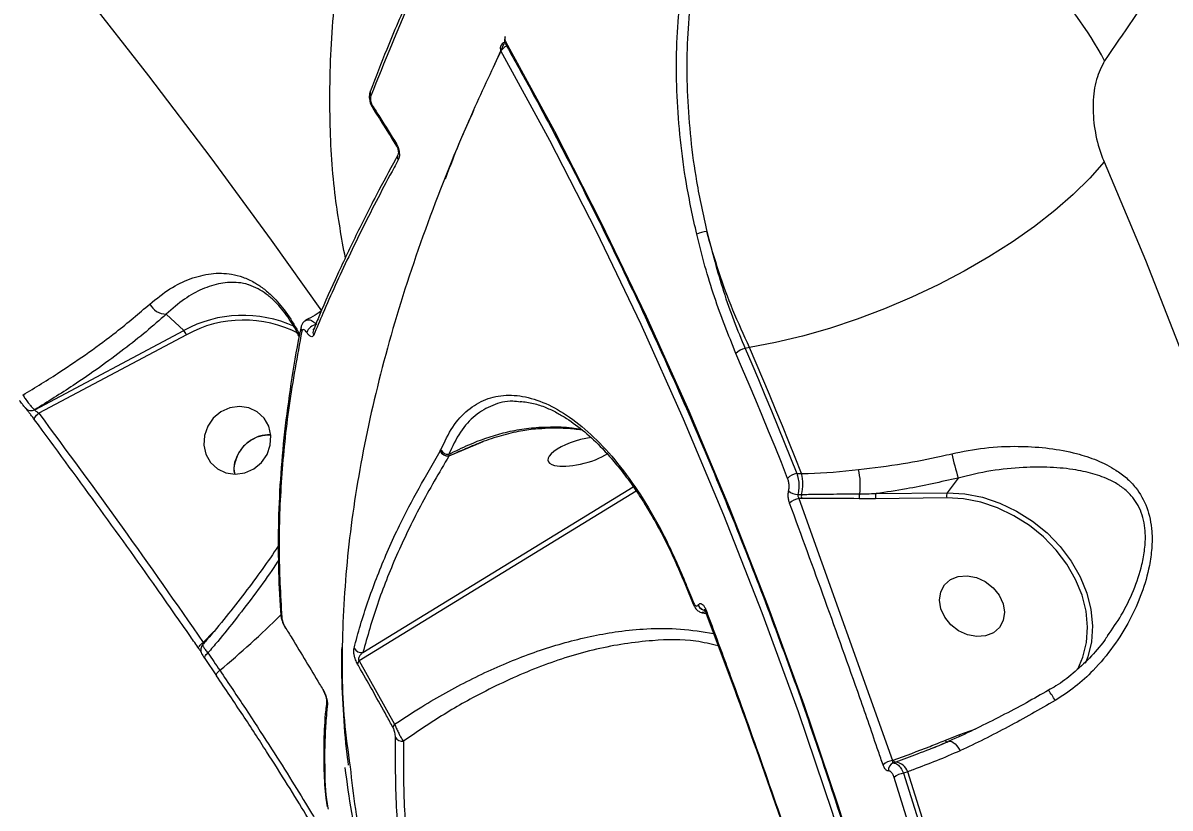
# Model space of a CAD drawing. Header units: millimetres. Extents: x -6901 to 7060, y -7557 to 6158.
# Drawn here: x -1108 to -959.3, y 2475.8 to 2577.5 of the extents above; entities that cross this region are included whole.
import ezdxf

# ---------------------------------------------------------------- set-up
doc = ezdxf.new("R2010")
doc.units = ezdxf.units.MM
for name, color, linetype in [('DIKOM_ОБЪЕКТ', 7, 'Continuous'), ('DIKOM_РАЗМЕР_ЗОНА', 7, 'Continuous'), ('DIKOM_РАЗМЕР_ОБЪЕКТА', 7, 'Continuous')]:
    doc.layers.add(name, color=color, linetype=linetype)
doc.styles.add('style1', font='arial.ttf', dxfattribs={"width": 0.8})
doc.dimstyles.new('1-50', dxfattribs={"dimtxt": 300, "dimasz": 200, "dimexe": 100, "dimexo": 0, "dimgap": 100, "dimtad": 1, "dimtxsty": 'style1', "dimcen": 200, "dimclrd": 7, "dimclre": 7, "dimclrt": 7, "dimadec": 1, "dimazin": 2, "dimtfac": 1, "dimtmove": 0, "dimatfit": 2, "dimfxl": 0, "dimlwd": 25, "dimlwe": 18, "dimarcsym": 0})

# ---------------------------------------------------------------- blocks, each defined once
blk = doc.blocks.new('*D2')
at = {"layer": 'Defpoints', "color": 0, "transparency": 16777216}
for p in [(-1102.73, 4151.17), (-5819.23, -4492.42), (4721.24, -4492.42)]:
    blk.add_point(p, dxfattribs=at)
at = {"layer": 'DIKOM_РАЗМЕР_ОБЪЕКТА', "color": 7, "lineweight": 18, "transparency": 16777216}
for p, q in [((-1102.73, 4151.17), (-5919.23, 4151.17)), ((4721.24, -4492.42), (-5919.23, -4492.42))]:
    blk.add_line(p, q, dxfattribs=at)
at = {"layer": 'DIKOM_РАЗМЕР_ОБЪЕКТА', "color": 7, "lineweight": 25, "transparency": 16777216}
blk.add_line((-5819.23, 3951.17), (-5819.23, -4292.42), dxfattribs=at)
at = {"layer": 'DIKOM_РАЗМЕР_ОБЪЕКТА', "color": 7, "transparency": 16777216}
for points in [[(-5852.56, 3951.17), (-5785.89, 3951.17), (-5819.23, 4151.17)], [(-5852.56, -4292.42), (-5785.89, -4292.42), (-5819.23, -4492.42)]]:
    blk.add_solid(points, dxfattribs=at)
at = {"layer": 'DIKOM_РАЗМЕР_ОБЪЕКТА', "color": 7, "transparency": 16777216, "insert": (-6072.4, -170.63), "char_height": 300, "attachment_point": 5, "rotation": 90, "style": 'style1'}
blk.add_mtext('8650', dxfattribs=at)
blk = doc.blocks.new('*D3')
at = {"layer": 'Defpoints', "color": 0, "transparency": 16777216}
for p in [(-1553.27, 6158.28), (-6450.85, -6312.94), (5659.92, -6312.94)]:
    blk.add_point(p, dxfattribs=at)
at = {"layer": 'DIKOM_РАЗМЕР_ЗОНА', "color": 7, "lineweight": 18, "transparency": 16777216}
for p, q in [((-1553.27, 6158.28), (-6550.85, 6158.28)), ((5659.92, -6312.94), (-6550.85, -6312.94))]:
    blk.add_line(p, q, dxfattribs=at)
at = {"layer": 'DIKOM_РАЗМЕР_ЗОНА', "color": 7, "lineweight": 25, "transparency": 16777216}
blk.add_line((-6450.85, 5958.28), (-6450.85, -6112.94), dxfattribs=at)
at = {"layer": 'DIKOM_РАЗМЕР_ЗОНА', "color": 7, "transparency": 16777216}
for points in [[(-6484.18, 5958.28), (-6417.52, 5958.28), (-6450.85, 6158.28)], [(-6484.18, -6112.94), (-6417.52, -6112.94), (-6450.85, -6312.94)]]:
    blk.add_solid(points, dxfattribs=at)
at = {"layer": 'DIKOM_РАЗМЕР_ЗОНА', "color": 7, "transparency": 16777216, "insert": (-6704.02, -77.33), "char_height": 300, "attachment_point": 5, "rotation": 90, "style": 'style1'}
blk.add_mtext('12500', dxfattribs=at)

msp = doc.modelspace()

# ---------------------------------------------------------------- linework, layer by layer
at = {"layer": 'DIKOM_ОБЪЕКТ', "color": 7, "linetype": 'Continuous', "lineweight": 15}
for p, q in [((-1045.465, 2575.69), (-1045.457, 2575.705)), ((-1046.977, 2571.755), (-1045.592, 2574.81)), ((-1062.95, 2568.648), (-1062.941, 2568.672)), ((-1059.544, 2561.537), (-1059.536, 2561.522)), ((-1089.393, 2539.752), (-1087.108, 2537.635)), ((-1069.278, 2540.202), (-1069.591, 2539.99)), ((-1106.439, 2527.359), (-1087.108, 2537.635)), ((-1086.779, 2537.094), (-1105.915, 2526.921)), ((-1070.321, 2537.744), (-1070.31, 2537.768)), ((-1013.802, 2535.43), (-1014.365, 2535.308)), ((-1107.653, 2527.615), (-1107.616, 2527.569)), ((-1107.615, 2527.568), (-1107.607, 2527.559)), ((-1106.445, 2527.366), (-1106.439, 2527.359)), ((-1040.8, 2525.123), (-1039.61, 2525.164)), ((-1048.341, 2523.236), (-1052.76, 2521.379)), ((-1053.893, 2522.026), (-1053.881, 2522.044)), ((-1053.881, 2522.044), (-1053.801, 2522.2)), ((-1051.87, 2521.769), (-1052.737, 2521.393)), ((-1052.796, 2521.59), (-1052.737, 2521.393)), ((-1052.737, 2521.393), (-1052.76, 2521.379)), ((-1007.648, 2519.102), (-1007.039, 2519.11)), ((-1063.905, 2495.949), (-1028.864, 2517.394)), ((-986.768, 2518.532), (-988.16, 2516.624)), ((-1028.478, 2516.847), (-1064.398, 2494.865)), ((-1007.054, 2515.88), (-1007.388, 2515.876)), ((-1007.388, 2515.876), (-995.262, 2481.934)), ((-997.452, 2515.84), (-999.574, 2515.855)), ((-988.233, 2515.945), (-997.452, 2515.84)), ((-997.379, 2516.519), (-988.16, 2516.624)), ((-1022.106, 2504.662), (-1021.113, 2502.195)), ((-1020.45, 2502.071), (-1020.441, 2502.084)), ((-1019.949, 2501.07), (-1019.441, 2500.999)), ((-1084.603, 2497.234), (-1083.221, 2498.657)), ((-1084.41, 2495.157), (-1082.882, 2492.915)), ((-1064.398, 2494.865), (-1059.801, 2486.625)), ((-986.654, 2485.252), (-984.472, 2486.048)), ((-988.46, 2484.549), (-986.654, 2485.252)), ((-995.262, 2481.934), (-995.161, 2481.971)), ((-994.85, 2481.735), (-995.171, 2481.617)), ((-993.272, 2480.478), (-993.815, 2480.28))]:
    msp.add_line(p, q, dxfattribs=at)
at = {"layer": 'DIKOM_ОБЪЕКТ', "color": 7, "linetype": 'Continuous', "lineweight": 15, "flags": 128}
for points in [[(-1153.545, 2643.166), (-1144.166, 2633.047), (-1134.958, 2622.836), (-1125.927, 2612.539), (-1117.08, 2602.164), (-1108.421, 2591.716), (-1099.958, 2581.203), (-1091.694, 2570.631), (-1083.635, 2560.007), (-1075.787, 2549.338), (-1069.261, 2540.205)], [(-972.762, 2293.905), (-973.278, 2308.418), (-974.1, 2322.872), (-975.228, 2337.255), (-976.66, 2351.56), (-978.397, 2365.777), (-980.437, 2379.895), (-982.778, 2393.906), (-985.42, 2407.802), (-988.359, 2421.572), (-991.595, 2435.207), (-995.125, 2448.699), (-998.947, 2462.04), (-1003.059, 2475.219), (-1007.457, 2488.229), (-1012.139, 2501.061), (-1017.102, 2513.706), (-1022.342, 2526.157), (-1027.857, 2538.404), (-1033.642, 2550.441), (-1039.693, 2562.259), (-1046.008, 2573.851)], [(-1045.438, 2574.761), (-1045.438, 2574.761), (-1045.466, 2574.849), (-1045.458, 2574.952), (-1045.416, 2575.067)], [(-1045.416, 2575.067), (-1039.083, 2563.441), (-1033.013, 2551.587), (-1027.211, 2539.514), (-1021.679, 2527.229), (-1016.423, 2514.741), (-1011.445, 2502.057), (-1006.749, 2489.187), (-1002.338, 2476.138), (-998.214, 2462.919), (-994.38, 2449.538), (-990.839, 2436.005), (-987.594, 2422.328), (-984.645, 2408.517), (-981.996, 2394.58), (-979.648, 2380.526), (-977.602, 2366.365), (-975.86, 2352.106), (-974.423, 2337.758), (-973.291, 2323.331), (-972.467, 2308.834), (-971.949, 2294.276)], [(-967.826, 2559.465), (-969.686, 2557.366), (-971.826, 2555.26), (-974.229, 2553.168), (-976.872, 2551.109), (-979.73, 2549.1), (-982.778, 2547.161), (-985.988, 2545.31), (-989.331, 2543.562), (-992.776, 2541.935), (-996.291, 2540.442), (-999.845, 2539.098), (-1003.406, 2537.915), (-1006.94, 2536.903), (-1010.416, 2536.072), (-1013.802, 2535.43)], [(-967.826, 2559.465), (-962.486, 2546.735), (-957.406, 2533.823), (-952.588, 2520.736), (-948.035, 2507.481), (-943.749, 2494.065), (-939.734, 2480.496), (-935.99, 2466.782), (-932.521, 2452.929), (-929.328, 2438.946), (-926.412, 2424.841), (-923.776, 2410.619), (-921.421, 2396.291), (-919.348, 2381.863), (-917.559, 2367.344)], [(-1069.577, 2539.962), (-1069.576, 2539.963), (-1069.366, 2540.071)], [(-1014.365, 2535.308), (-1013.501, 2533.3), (-1012.643, 2531.287), (-1011.793, 2529.268), (-1010.95, 2527.245), (-1010.114, 2525.217), (-1009.285, 2523.183), (-1008.463, 2521.145), (-1007.648, 2519.102)], [(-1007.039, 2519.11), (-1007.859, 2521.168), (-1008.687, 2523.221), (-1009.521, 2525.268), (-1010.363, 2527.311), (-1011.212, 2529.348), (-1012.068, 2531.381), (-1012.931, 2533.408), (-1013.802, 2535.43)], [(-1008.852, 2518.484), (-1009.665, 2520.523), (-1010.485, 2522.557), (-1011.313, 2524.585), (-1012.147, 2526.609), (-1012.988, 2528.628), (-1013.836, 2530.642), (-1014.692, 2532.651), (-1015.554, 2534.654)], [(-1083.645, 2520.556), (-1082.758, 2519.738), (-1081.663, 2519.217), (-1080.448, 2519.037), (-1079.211, 2519.212), (-1078.052, 2519.727), (-1077.065, 2520.542), (-1076.331, 2521.59), (-1075.908, 2522.785), (-1075.832, 2524.033), (-1076.107, 2525.23), (-1076.712, 2526.28), (-1077.599, 2527.099), (-1078.694, 2527.619), (-1079.909, 2527.799), (-1081.147, 2527.625), (-1082.305, 2527.109), (-1083.292, 2526.294), (-1084.026, 2525.247), (-1084.449, 2524.051), (-1084.525, 2522.804), (-1084.25, 2521.607), (-1083.645, 2520.556)], [(-1106.464, 2526.088), (-1106.491, 2526.147), (-1106.488, 2526.225), (-1106.455, 2526.321), (-1106.393, 2526.431), (-1106.304, 2526.55), (-1106.192, 2526.675), (-1106.06, 2526.8), (-1105.915, 2526.921)], [(-1040.8, 2525.123), (-1040.606, 2525.015), (-1040.443, 2524.995)], [(-971.256, 2493.751), (-970.58, 2495.321), (-970.121, 2497.217), (-969.987, 2499.217), (-970.18, 2501.276), (-970.698, 2503.349), (-971.528, 2505.391), (-972.652, 2507.358), (-974.045, 2509.205), (-975.678, 2510.894), (-977.514, 2512.386), (-979.514, 2513.648), (-981.632, 2514.655), (-983.824, 2515.382), (-986.04, 2515.816), (-988.233, 2515.945)], [(-988.16, 2516.624), (-985.898, 2516.491), (-983.612, 2516.044), (-981.352, 2515.294), (-979.167, 2514.256), (-977.106, 2512.953), (-975.212, 2511.415), (-973.528, 2509.674), (-972.091, 2507.769), (-970.932, 2505.741), (-970.076, 2503.634), (-969.543, 2501.496), (-969.343, 2499.373), (-969.481, 2497.311), (-969.955, 2495.355), (-970.285, 2494.498)], [(-989, 2501.605), (-989.177, 2502.725), (-989.012, 2503.78), (-988.52, 2504.686), (-987.739, 2505.368), (-986.733, 2505.772), (-985.584, 2505.864), (-984.385, 2505.638), (-983.233, 2505.111), (-982.221, 2504.326), (-981.432, 2503.347), (-980.928, 2502.253), (-980.751, 2501.133), (-980.916, 2500.078), (-981.409, 2499.172), (-982.19, 2498.49), (-983.195, 2498.086), (-984.344, 2497.994), (-985.543, 2498.221), (-986.695, 2498.748), (-987.707, 2499.532), (-988.497, 2500.511), (-989, 2501.605)], [(-1022.068, 2504.884), (-1021.944, 2504.576), (-1021.819, 2504.268), (-1021.694, 2503.959), (-1021.57, 2503.65), (-1021.446, 2503.342), (-1021.322, 2503.033), (-1021.198, 2502.724), (-1021.074, 2502.414)], [(-1085.172, 2496.428), (-1085.199, 2496.486), (-1085.195, 2496.563), (-1085.16, 2496.657), (-1085.095, 2496.763), (-1085.003, 2496.878), (-1084.888, 2496.998), (-1084.753, 2497.118), (-1084.603, 2497.234)], [(-1084.41, 2495.157), (-1084.43, 2495.203), (-1084.433, 2495.272), (-1084.412, 2495.355), (-1084.368, 2495.447), (-1084.301, 2495.548), (-1084.214, 2495.654), (-1084.109, 2495.761), (-1083.989, 2495.867)], [(-1083.989, 2495.867), (-1083.797, 2495.587), (-1083.606, 2495.307), (-1083.415, 2495.027), (-1083.224, 2494.747), (-1083.033, 2494.467), (-1082.842, 2494.186), (-1082.652, 2493.906), (-1082.461, 2493.626)], [(-988.46, 2484.549), (-988.413, 2484.482), (-988.361, 2484.424), (-988.307, 2484.377), (-988.253, 2484.343), (-988.199, 2484.323), (-988.148, 2484.317), (-988.119, 2484.32)], [(-987.951, 2484.422), (-987.929, 2484.431), (-987.768, 2484.444), (-987.582, 2484.389), (-987.377, 2484.266), (-987.159, 2484.08), (-986.935, 2483.836), (-986.71, 2483.541), (-986.492, 2483.203)], [(-993.815, 2480.28), (-991.475, 2472.742), (-989.226, 2465.152), (-987.069, 2457.513), (-985.005, 2449.825), (-983.034, 2442.091), (-981.157, 2434.311), (-979.373, 2426.487), (-977.683, 2418.622)], [(-977.058, 2418.51), (-978.755, 2426.416), (-980.547, 2434.279), (-982.433, 2442.099), (-984.414, 2449.872), (-986.489, 2457.599), (-988.657, 2465.276), (-990.918, 2472.903), (-993.272, 2480.478)], [(-978.954, 2418.228), (-980.64, 2426.077), (-982.42, 2433.883), (-984.293, 2441.645), (-986.26, 2449.363), (-988.319, 2457.033), (-990.471, 2464.655), (-992.715, 2472.228), (-995.05, 2479.749)]]:
    msp.add_lwpolyline(points, dxfattribs=at)
at = {"layer": 'DIKOM_ОБЪЕКТ', "color": 7, "linetype": 'Continuous', "lineweight": 15}
for centre, radius, start, end in [((-1011.444, 2549.014), 49.631, 28.3408, 44.4733), ((-1044.566, 2575.251), 1, 153.93375, 194.66236), ((-1044.869, 2575.423), 0.653, 155.85514, 213.0097), ((-1045.448, 2574.208), 0.663, 156.47793, 212.53625), ((-1045.156, 2574.038), 1, 111.65494, 154.21088), ((-1044.625, 2573.015), 1.616, 114.19117, 148.84285), ((-1044.566, 2575.251), 1, 194.66236, 209.31719), ((-1062.29, 2568.424), 0.698, 161.29492, 214.02556), ((-1062.396, 2566.651), 0.305, 155.86253, 207.77964), ((-1059.258, 2561.673), 0.317, 156.73369, 205.46947), ((-1058.654, 2560.108), 0.774, 152.19045, 209.20549), ((-1018.571, 2545.179), 5.341, 98.29824, 112.77395), ((-1089.355, 2542.202), 2.45, 207.59972, 269.11725), ((-1079.452, 2523.747), 15.859, 65.15623, 118.86603), ((-1079.361, 2523.534), 15.456, 62.68604, 118.68088), ((-1071.211, 2537.935), 0.73, 169.07137, 212.65842), ((-1069.729, 2536.873), 1.534, 96.94103, 160.86428), ((-1089.049, 2536.084), 2.484, 23.97838, 38.64035), ((-1069.553, 2537.432), 0.829, 157.94081, 208.96002), ((-1014.078, 2533.377), 1.952, 98.46513, 139.13665), ((-1106.902, 2528.206), 0.956, 221.78054, 298.57773), ((-1106.897, 2528.199), 0.956, 221.77088, 298.58519), ((-1052.891, 2522.465), 1.094, 203.68024, 276.91326), ((-1052.881, 2522.471), 1.088, 203.10068, 277.59825), ((-927.275, 2535.564), 61.883, 192.96719, 195.97546), ((-1007.391, 2517.118), 2, 97.37508, 136.9256), ((-1012.576, 2517.775), 5.696, 346.09729, 13.55262), ((-1007.712, 2517.648), 8.281, 351.94307, 13.83535), ((-1007.599, 2517.984), 1.584, 224.93247, 272.91946), ((-1007.13, 2513.799), 2.093, 97.07675, 134.7701), ((-1005.946, 2516.129), 1.135, 165.84693, 192.70799), ((-998.52, 2516.072), 1.076, 157.32149, 191.68061), ((-996.536, 2516.084), 0.948, 152.70114, 194.92617), ((-987.317, 2516.189), 0.948, 152.70094, 194.9263), ((-1020.874, 2502.266), 0.249, 143.37026, 196.07415), ((-1019.367, 2502.514), 1.17, 202.27627, 268.49725), ((-1019.358, 2502.528), 1.171, 202.291, 268.46388), ((-1019.293, 2501.342), 0.228, 139.29559, 192.66433), ((-1154.777, 2581.384), 113.714, 309.48956, 314.85231), ((-1073.773, 2500.863), 0.768, 184.11915, 211.39032), ((-1073.75, 2499.268), 0.256, 185.7535, 209.34344), ((-1064.11, 2496.982), 1.053, 207.24311, 281.24323), ((-1063.897, 2494.377), 0.699, 135.76685, 175.94928), ((-982.589, 2485.161), 9.559, 28.38579, 37.82702), ((-1067.719, 2489.554), 0.894, 172.65984, 207.82084), ((-1059.326, 2486.136), 0.682, 134.20241, 174.49465), ((-1058.785, 2485.467), 1.041, 210.55339, 276.72579), ((-986.101, 2485.564), 0.635, 209.46856, 229.09097), ((-995.083, 2479.93), 2.012, 95.12094, 134.31612), ((-994.792, 2480.701), 0.991, 112.51022, 186.92322), ((-994.799, 2482.125), 0.393, 202.9629, 262.47302), ((-995.151, 2479.737), 2.02, 21.52752, 81.42676), ((-993.633, 2478.154), 2.134, 94.89653, 131.6142)]:
    msp.add_arc(centre, radius, start, end, dxfattribs=at)
for start_param, end_param in [(4.3633399, 6.8253968), (0.5422115, 2.3044186)]:
    msp.add_ellipse((-1035.456, 2521.972), major_axis=(-4.457, -1.226), ratio=0.3336051, start_param=start_param, end_param=end_param, dxfattribs=at)
for points, knots in [([(-1066.179, 2547.029), (-1066.652, 2549.618), (-1067.702, 2555.366), (-1068.308, 2565.101), (-1068.083, 2576.158), (-1066.749, 2588.002), (-1064.327, 2600.335), (-1060.764, 2613.137), (-1056.04, 2626.37), (-1050.314, 2639.599), (-1043.664, 2652.764), (-1036.188, 2665.807), (-1027.686, 2679.086), (-1018.138, 2692.56), (-1007.55, 2706.187), (-995.905, 2719.956), (-983.199, 2733.817), (-969.377, 2747.788), (-954.619, 2761.655), (-939.29, 2775.091), (-923.563, 2788.003), (-907.548, 2800.372), (-890.808, 2812.554), (-873.374, 2824.501), (-855.295, 2836.17), (-837.079, 2847.242), (-818.806, 2857.706), (-800.551, 2867.562), (-781.912, 2877.038), (-762.937, 2886.077), (-743.68, 2894.694), (-730.804, 2899.956), (-724.369, 2902.585)], [0, 0, 0, 0, 0.0249861, 0.0554879, 0.089207, 0.1229522, 0.156671, 0.1913838, 0.2261254, 0.2608376, 0.2934958, 0.3261788, 0.3588366, 0.3924371, 0.4260648, 0.4596649, 0.4944808, 0.5292964, 0.5646121, 0.599928, 0.6330973, 0.6662924, 0.6994622, 0.7335982, 0.7677621, 0.8018987, 0.8344682, 0.8670611, 0.8996307, 0.9330788, 0.9665519, 1, 1, 1, 1]), ([(-445.145, 2850.916), (-450.081, 2851.129), (-459.956, 2851.554), (-475.577, 2851.246), (-491.884, 2850.236), (-508.914, 2848.429), (-526.608, 2845.83), (-544.579, 2842.49), (-562.759, 2838.44), (-581.075, 2833.723), (-599.828, 2828.264), (-618.967, 2822.046), (-638.434, 2815.076), (-657.807, 2807.504), (-677.02, 2799.369), (-696.015, 2790.723), (-715.095, 2781.426), (-734.197, 2771.483), (-753.252, 2760.913), (-771.853, 2749.942), (-789.946, 2738.616), (-807.491, 2726.987), (-824.761, 2714.872), (-841.683, 2702.292), (-858.189, 2689.281), (-873.932, 2676.112), (-888.872, 2662.832), (-902.992, 2649.489), (-916.507, 2635.878), (-929.343, 2622.036), (-941.443, 2608.004), (-951.748, 2595.064), (-960.519, 2583.244), (-965.346, 2576.133), (-967.762, 2572.574)], [0, 0, 0, 0, 0.0311784, 0.0623809, 0.0935594, 0.1256442, 0.1577551, 0.1898399, 0.2210202, 0.2522245, 0.2834046, 0.3154898, 0.3476009, 0.3796862, 0.410889, 0.442116, 0.4733189, 0.5054257, 0.5375586, 0.5696654, 0.6009197, 0.6321979, 0.6634521, 0.6956102, 0.7277941, 0.7599519, 0.7912842, 0.8226406, 0.853973, 0.8862091, 0.9184713, 0.9507074, 0.9753306, 1, 1, 1, 1]), ([(-1035.193, 2621.82), (-1038.037, 2617.259), (-1043.724, 2608.136), (-1051.072, 2594.6), (-1057.606, 2581.185), (-1061.114, 2572.417), (-1062.868, 2568.034)], [0, 0, 0, 0, 0.2486162, 0.4972322, 0.7486161, 1, 1, 1, 1]), ([(-1020.638, 2550.104), (-1021.115, 2552.292), (-1021.994, 2556.324), (-1022.8, 2562.335), (-1023.238, 2567.984), (-1023.309, 2573.559), (-1022.994, 2578.985), (-1022.295, 2584.203), (-1021.213, 2589.164), (-1019.727, 2593.786), (-1017.893, 2598.067), (-1016.373, 2600.55), (-1015.614, 2601.789)], [0, 0, 0, 0, 0.1166778, 0.215085, 0.3137949, 0.4122014, 0.5100623, 0.6082255, 0.7060838, 0.8039547, 0.9021335, 1, 1, 1, 1]), ([(-1014.453, 2601.098), (-1015.196, 2599.885), (-1016.683, 2597.455), (-1018.476, 2593.265), (-1019.929, 2588.739), (-1020.985, 2583.88), (-1021.666, 2578.769), (-1021.972, 2573.453), (-1021.899, 2567.99), (-1021.466, 2562.454), (-1020.673, 2556.562), (-1019.81, 2552.61), (-1019.342, 2550.465)], [0, 0, 0, 0, 0.0977718, 0.1958551, 0.2936289, 0.3914568, 0.4895937, 0.5874222, 0.6858959, 0.7846775, 0.8831537, 1, 1, 1, 1]), ([(-1051.231, 2594.832), (-1052.395, 2592.519), (-1054.736, 2587.867), (-1057.91, 2580.944), (-1060.671, 2574.525), (-1062.233, 2570.456), (-1062.922, 2568.661)], [0, 0, 0, 0, 0.261425, 0.5256307, 0.7907294, 1, 1, 1, 1]), ([(-1046.008, 2573.851), (-1047.311, 2571.084), (-1050.849, 2563.572), (-1055.686, 2551.524), (-1060.205, 2537.82), (-1063.546, 2524.461), (-1065.735, 2511.493), (-1066.677, 2499.015), (-1066.653, 2488.867), (-1065.841, 2483.108), (-1065.563, 2481.137)], [0, 0, 0, 0, 0.0819281, 0.2223879, 0.3632908, 0.5044189, 0.6455474, 0.7864496, 0.92691, 1, 1, 1, 1]), ([(-1045.438, 2574.761), (-1044.413, 2572.919), (-1041.438, 2567.575), (-1036.679, 2558.581), (-1031.235, 2547.723), (-1026.017, 2536.682), (-1021.023, 2525.468), (-1016.258, 2514.085), (-1011.724, 2502.541), (-1007.424, 2490.841), (-1003.359, 2478.991), (-999.532, 2466.999), (-995.945, 2454.871), (-992.6, 2442.612), (-989.499, 2430.231), (-986.644, 2417.734), (-984.035, 2405.127), (-981.675, 2392.417), (-979.565, 2379.612), (-977.705, 2366.718), (-976.098, 2353.742), (-974.743, 2340.692), (-973.641, 2327.574), (-972.797, 2314.395), (-972.29, 2303.261), (-972.101, 2296.516), (-972.036, 2294.194)], [0, 0, 0, 0, 0.0228161, 0.066201, 0.1095863, 0.1529706, 0.1963549, 0.2397388, 0.2831224, 0.326506, 0.3698887, 0.4132718, 0.4566537, 0.5000361, 0.5434185, 0.5868002, 0.6301824, 0.6735634, 0.7169456, 0.7603268, 0.8037081, 0.84709, 0.8904709, 0.9338522, 0.9772335, 1, 1, 1, 1]), ([(-967.762, 2572.574), (-968.156, 2571.812), (-968.957, 2570.262), (-969.36, 2567.056), (-969.136, 2563.672), (-968.493, 2561.102), (-967.96, 2559.795), (-967.826, 2559.465)], [0, 0, 0, 0, 0.2187163, 0.4447865, 0.6794078, 0.9191936, 1, 1, 1, 1]), ([(-1062.93, 2568.643), (-1062.971, 2568.541), (-1063.098, 2568.224), (-1063.083, 2567.649), (-1062.938, 2566.997), (-1062.745, 2566.669), (-1062.656, 2566.516)], [0, 0, 0, 0, 0.1597747, 0.4968931, 0.7662316, 1, 1, 1, 1]), ([(-1062.868, 2568.034), (-1062.872, 2568.023), (-1062.9, 2567.947), (-1062.932, 2567.788), (-1062.931, 2567.532), (-1062.887, 2567.266), (-1062.8, 2566.998), (-1062.716, 2566.849), (-1062.674, 2566.775)], [0, 0, 0, 0, 0.0353812, 0.2573067, 0.4481751, 0.6281259, 0.8143034, 1, 1, 1, 1]), ([(-1062.674, 2566.775), (-1062.359, 2566.278), (-1061.307, 2564.616), (-1060.273, 2562.959), (-1059.549, 2561.798)], [0, 0, 0, 0, 0.2996387, 1, 1, 1, 1]), ([(-1062.669, 2566.506), (-1062.185, 2565.745), (-1061.125, 2564.081), (-1060.109, 2562.426), (-1059.557, 2561.527)], [0, 0, 0, 0, 0.4569794, 1, 1, 1, 1]), ([(-1053.186, 2557.297), (-1052.488, 2559.173), (-1051.4, 2562.094), (-1050.01, 2565.091), (-1049.512, 2566.163)], [0, 0, 0, 0, 0.6422513, 1, 1, 1, 1]), ([(-1059.324, 2560.474), (-1060.169, 2558.914), (-1062.047, 2555.452), (-1064.672, 2550.253), (-1067.232, 2544.865), (-1069.103, 2540.701), (-1070.04, 2538.384), (-1070.293, 2537.758)], [0, 0, 0, 0, 0.1958361, 0.4347881, 0.6734158, 0.9117259, 1, 1, 1, 1]), ([(-1059.549, 2561.798), (-1059.487, 2561.687), (-1059.364, 2561.464), (-1059.237, 2561.059), (-1059.172, 2560.653), (-1059.172, 2560.26), (-1059.23, 2559.945), (-1059.301, 2559.793), (-1059.33, 2559.73)], [0, 0, 0, 0, 0.1643213, 0.3291509, 0.4897746, 0.6616128, 0.8613717, 1, 1, 1, 1]), ([(-1059.535, 2561.52), (-1059.534, 2561.518), (-1059.511, 2561.487), (-1059.455, 2561.375), (-1059.387, 2561.201), (-1059.337, 2561.004), (-1059.311, 2560.809), (-1059.308, 2560.628), (-1059.333, 2560.486), (-1059.34, 2560.471), (-1059.344, 2560.463)], [0, 0, 0, 0, 0.0103827, 0.125648, 0.2420732, 0.3575429, 0.4823554, 0.625306, 0.8008122, 1, 1, 1, 1]), ([(-1059.33, 2559.73), (-1059.51, 2559.401), (-1060.406, 2557.751), (-1062.652, 2553.51), (-1065.822, 2547.153), (-1068.502, 2541.279), (-1069.887, 2537.967), (-1070.278, 2537.031)], [0, 0, 0, 0, 0.0413716, 0.206869, 0.5381488, 0.8694298, 1, 1, 1, 1]), ([(-1015.554, 2534.654), (-1016.521, 2537.059), (-1017.985, 2540.7), (-1019.599, 2545.973), (-1020.292, 2548.727), (-1020.638, 2550.104)], [0, 0, 0, 0, 0.4927545, 0.746371, 1, 1, 1, 1]), ([(-1013.802, 2535.43), (-1014.53, 2537.026), (-1015.963, 2540.166), (-1017.822, 2545.222), (-1018.833, 2548.71), (-1019.342, 2550.465)], [0, 0, 0, 0, 0.3395466, 0.6677682, 1, 1, 1, 1]), ([(-1019.342, 2550.465), (-1018.656, 2547.85), (-1017.616, 2543.89), (-1015.853, 2538.899), (-1014.861, 2536.505), (-1014.365, 2535.308)], [0, 0, 0, 0, 0.4928137, 0.7464104, 1, 1, 1, 1]), ([(-1091.527, 2541.067), (-1090.657, 2541.767), (-1088.917, 2543.169), (-1086.234, 2544.437), (-1083.578, 2545.11), (-1081.316, 2545.065), (-1079.469, 2544.595), (-1078.103, 2543.976), (-1076.827, 2543.134), (-1075.45, 2541.945), (-1073.882, 2540.09), (-1072.686, 2538.243), (-1072.18, 2537.191), (-1072.115, 2537.058)], [0, 0, 0, 0, 0.1311471, 0.2624307, 0.4002216, 0.5379586, 0.6143873, 0.6907338, 0.7505478, 0.8102458, 0.8986122, 0.9871741, 1, 1, 1, 1]), ([(-1078.704, 2543.537), (-1078.719, 2543.544), (-1079.169, 2543.734), (-1080.369, 2543.891), (-1082.348, 2543.853), (-1084.675, 2543.09), (-1087.047, 2541.804), (-1088.605, 2540.441), (-1089.393, 2539.752)], [0, 0, 0, 0, 0.0042661, 0.1266929, 0.3475954, 0.5733333, 0.784233, 1, 1, 1, 1]), ([(-1072.157, 2536.829), (-1072.241, 2537.005), (-1072.719, 2538.005), (-1073.833, 2539.744), (-1075.238, 2541.39), (-1076.446, 2542.407), (-1077.551, 2543.114), (-1078.293, 2543.386), (-1078.704, 2543.537)], [0, 0, 0, 0, 0.0479868, 0.2714509, 0.4945815, 0.6473968, 0.8046685, 1, 1, 1, 1]), ([(-1107.969, 2529.273), (-1106.35, 2530.265), (-1103.37, 2532.091), (-1099.369, 2534.834), (-1095.36, 2537.786), (-1092.938, 2539.859), (-1091.527, 2541.067)], [0, 0, 0, 0, 0.2580749, 0.475003, 0.6940737, 1, 1, 1, 1]), ([(-1089.393, 2539.752), (-1090.25, 2538.998), (-1091.963, 2537.491), (-1094.874, 2535.182), (-1098.031, 2532.854), (-1101.849, 2530.22), (-1104.759, 2528.413), (-1106.445, 2527.366)], [0, 0, 0, 0, 0.1825617, 0.3651227, 0.5530324, 0.7409457, 1, 1, 1, 1]), ([(-1069.572, 2539.949), (-1069.74, 2539.842), (-1070.289, 2539.492), (-1070.9, 2539.182), (-1071.325, 2538.966)], [0, 0, 0, 0, 0.3054215, 1, 1, 1, 1]), ([(-1071.927, 2538.073), (-1071.937, 2538.027), (-1072.426, 2535.825), (-1073.133, 2531.55), (-1074.025, 2525.267), (-1074.596, 2519.101), (-1074.898, 2513.04), (-1074.883, 2507.113), (-1074.752, 2503.037), (-1074.545, 2500.974), (-1074.528, 2500.807)], [0, 0, 0, 0, 0.0035514, 0.1673091, 0.3311051, 0.494937, 0.6586564, 0.8221818, 0.9856368, 1, 1, 1, 1]), ([(-1071.296, 2538.926), (-1071.378, 2538.886), (-1071.585, 2538.786), (-1071.792, 2538.482), (-1071.907, 2538.229), (-1071.922, 2538.088), (-1071.924, 2538.071)], [0, 0, 0, 0, 0.2389819, 0.6004879, 0.9526225, 1, 1, 1, 1]), ([(-1071.294, 2538.924), (-1071.229, 2538.963), (-1071.051, 2539.069), (-1070.666, 2538.995), (-1070.252, 2538.759), (-1070.01, 2538.499), (-1069.914, 2538.396)], [0, 0, 0, 0, 0.1770238, 0.4851227, 0.7944944, 1, 1, 1, 1]), ([(-1071.826, 2537.541), (-1072.419, 2534.318), (-1073.606, 2527.872), (-1074.544, 2518.489), (-1074.915, 2509.306), (-1074.591, 2503.411), (-1074.429, 2500.463)], [0, 0, 0, 0, 0.2491225, 0.498243, 0.7491222, 1, 1, 1, 1]), ([(-1071.178, 2537.376), (-1071.2, 2537.409), (-1071.29, 2537.539), (-1071.45, 2537.7), (-1071.625, 2537.773), (-1071.762, 2537.73), (-1071.805, 2537.604), (-1071.826, 2537.541)], [0, 0, 0, 0, 0.0798089, 0.3180836, 0.555571, 0.7773972, 1, 1, 1, 1]), ([(-1070.278, 2537.031), (-1070.324, 2536.958), (-1070.416, 2536.813), (-1070.651, 2536.834), (-1070.915, 2537.016), (-1071.096, 2537.264), (-1071.178, 2537.376)], [0, 0, 0, 0, 0.2591617, 0.5177364, 0.7812402, 1, 1, 1, 1]), ([(-1070.32, 2537.743), (-1070.309, 2537.78), (-1070.299, 2537.819), (-1070.252, 2537.861), (-1070.25, 2537.863)], [0, 0, 0, 0, 0.9599521, 1, 1, 1, 1]), ([(-1107.969, 2529.273), (-1107.873, 2529.123), (-1107.66, 2528.788), (-1107.344, 2528.35), (-1107.021, 2527.938), (-1106.726, 2527.602), (-1106.533, 2527.426), (-1106.455, 2527.373), (-1106.445, 2527.366)], [0, 0, 0, 0, 0.1805138, 0.4029334, 0.5309937, 0.7496247, 0.9664115, 1, 1, 1, 1]), ([(-1053.801, 2522.2), (-1053.313, 2523.231), (-1052.337, 2525.293), (-1050.342, 2527.44), (-1048.015, 2528.836), (-1045.373, 2529.387), (-1042.494, 2529.091), (-1039.451, 2527.941), (-1036.323, 2525.955), (-1033.185, 2523.155), (-1030.119, 2519.594), (-1027.201, 2515.321), (-1024.465, 2510.445), (-1022.868, 2506.739), (-1022.068, 2504.884)], [0, 0, 0, 0, 0.0836189, 0.1671659, 0.2504176, 0.3338525, 0.4173033, 0.5004883, 0.5837382, 0.6671377, 0.7504562, 0.833395, 0.9166267, 1, 1, 1, 1]), ([(-1107.653, 2527.615), (-1107.657, 2527.619), (-1107.685, 2527.652), (-1107.764, 2527.75), (-1107.902, 2527.925), (-1108.062, 2528.132), (-1108.227, 2528.347), (-1108.347, 2528.506), (-1108.401, 2528.577)], [0, 0, 0, 0, 0.0340238, 0.252264, 0.4705408, 0.5980018, 0.8193135, 1, 1, 1, 1]), ([(-1043.496, 2528.363), (-1043.827, 2528.41), (-1045.109, 2528.589), (-1047.108, 2528.045), (-1049.404, 2526.729), (-1051.358, 2524.62), (-1052.316, 2522.601), (-1052.796, 2521.59)], [0, 0, 0, 0, 0.0804255, 0.3108973, 0.5395158, 0.769472, 1, 1, 1, 1]), ([(-1043.524, 2528.458), (-1042.952, 2528.391), (-1041.885, 2528.265), (-1040.279, 2527.73), (-1038.85, 2527.066), (-1037.154, 2526.066), (-1035.177, 2524.598), (-1033.118, 2522.658), (-1031.38, 2520.726), (-1029.933, 2518.918), (-1028.55, 2516.99), (-1027.129, 2514.797), (-1025.589, 2512.142), (-1023.839, 2508.75), (-1022.702, 2506.072), (-1022.091, 2504.633)], [0, 0, 0, 0, 0.0884336, 0.1648858, 0.2296153, 0.2836296, 0.3854939, 0.4839913, 0.5483961, 0.6118564, 0.6754523, 0.7353765, 0.8092222, 0.8975265, 1, 1, 1, 1]), ([(-1106.464, 2526.088), (-1106.565, 2526.222), (-1106.768, 2526.492), (-1107.086, 2526.905), (-1107.362, 2527.258), (-1107.536, 2527.476), (-1107.595, 2527.546), (-1107.61, 2527.564)], [0, 0, 0, 0, 0.2315331, 0.4633543, 0.6928044, 0.9184735, 1, 1, 1, 1]), ([(-1106.439, 2527.359), (-1106.432, 2527.348), (-1106.414, 2527.319), (-1106.339, 2527.244), (-1106.217, 2527.14), (-1106.067, 2527.026), (-1105.966, 2526.956), (-1105.915, 2526.921)], [0, 0, 0, 0, 0.1277857, 0.3308621, 0.5438355, 0.7681362, 1, 1, 1, 1]), ([(-1105.915, 2526.921), (-1102.294, 2522.027), (-1095.05, 2512.236), (-1088.086, 2502.235), (-1084.603, 2497.234)], [0, 0, 0, 0, 0.4999148, 1, 1, 1, 1]), ([(-1085.172, 2496.428), (-1085.53, 2496.946), (-1087.318, 2499.537), (-1094.282, 2509.525), (-1101.118, 2518.82), (-1106.464, 2526.088)], [0, 0, 0, 0, 0.0517128, 0.2585554, 1, 1, 1, 1]), ([(-1052.796, 2521.59), (-1051.926, 2522.02), (-1049.63, 2523.153), (-1046.486, 2524.227), (-1043.346, 2524.914), (-1041.649, 2525.053), (-1040.8, 2525.123)], [0, 0, 0, 0, 0.231935, 0.6115118, 0.8058715, 1, 1, 1, 1]), ([(-1049.314, 2522.85), (-1049.146, 2522.925), (-1048.148, 2523.367), (-1046.306, 2523.99), (-1043.888, 2524.594), (-1041.953, 2524.91), (-1040.814, 2524.96), (-1040.443, 2524.976)], [0, 0, 0, 0, 0.0610656, 0.3623159, 0.6485259, 0.8856575, 1, 1, 1, 1]), ([(-1040.454, 2524.985), (-1040.195, 2525.003), (-1039.801, 2525.032), (-1039.411, 2525.022), (-1039.277, 2525.019)], [0, 0, 0, 0, 0.6562175, 1, 1, 1, 1]), ([(-1039.61, 2525.164), (-1039.593, 2525.151), (-1039.484, 2525.069), (-1039.361, 2524.998), (-1039.264, 2525.038), (-1039.261, 2525.039)], [0, 0, 0, 0, 0.1560939, 0.9703386, 1, 1, 1, 1]), ([(-1039.61, 2525.164), (-1038.684, 2525.163), (-1037.388, 2525.163), (-1036.026, 2524.927), (-1035.638, 2524.86)], [0, 0, 0, 0, 0.71531, 1, 1, 1, 1]), ([(-1039.258, 2525.009), (-1038.678, 2525.014), (-1037.474, 2525.024), (-1036.192, 2524.862), (-1035.528, 2524.779)], [0, 0, 0, 0, 0.4824839, 1, 1, 1, 1]), ([(-1075.929, 2524.136), (-1076.397, 2524.103), (-1077.357, 2524.036), (-1078.698, 2523.328), (-1079.792, 2522.244), (-1080.446, 2520.878), (-1080.69, 2519.75), (-1080.557, 2519.172), (-1080.533, 2519.067)], [0, 0, 0, 0, 0.1832743, 0.376671, 0.5700594, 0.7634554, 0.9568365, 1, 1, 1, 1]), ([(-1080.526, 2519.067), (-1080.555, 2519.198), (-1080.686, 2519.804), (-1080.424, 2520.953), (-1079.744, 2522.309), (-1078.632, 2523.374), (-1077.305, 2524.05), (-1076.37, 2524.101), (-1075.928, 2524.125)], [0, 0, 0, 0, 0.0533074, 0.2466501, 0.4400227, 0.6333736, 0.8267273, 1, 1, 1, 1]), ([(-1048.355, 2523.231), (-1049.087, 2522.94), (-1050.265, 2522.472), (-1051.429, 2521.962), (-1051.87, 2521.769)], [0, 0, 0, 0, 0.6210886, 1, 1, 1, 1]), ([(-1065.046, 2496.5), (-1064.982, 2496.746), (-1064.665, 2497.98), (-1063.735, 2501.21), (-1061.943, 2506.245), (-1058.794, 2513.485), (-1055.743, 2518.802), (-1053.893, 2522.026)], [0, 0, 0, 0, 0.0299891, 0.1499529, 0.3900713, 0.6301905, 1, 1, 1, 1]), ([(-1053.801, 2522.2), (-1053.752, 2522.117), (-1053.651, 2521.947), (-1053.4, 2521.748), (-1053.105, 2521.615), (-1052.897, 2521.598), (-1052.796, 2521.59)], [0, 0, 0, 0, 0.2436039, 0.4999842, 0.7563439, 1, 1, 1, 1]), ([(-987.58, 2521.678), (-986.156, 2521.961), (-983.251, 2522.537), (-980.267, 2522.651), (-977.48, 2522.614), (-974.89, 2522.432), (-971.601, 2521.817), (-968.716, 2520.879), (-966.571, 2519.798), (-964.916, 2518.565), (-963.459, 2517.06), (-962.155, 2514.79), (-961.592, 2511.981), (-961.615, 2509.412), (-961.993, 2506.709), (-962.904, 2503.549), (-964.488, 2500.029), (-966.584, 2496.653), (-968.986, 2493.789), (-971.529, 2491.429), (-973.291, 2490.283), (-974.179, 2489.706)], [0, 0, 0, 0, 0.0713195, 0.1455335, 0.1511421, 0.2166824, 0.2835494, 0.3372075, 0.3918199, 0.4251647, 0.4591159, 0.5134576, 0.5679415, 0.6040742, 0.6411261, 0.7022438, 0.7649105, 0.83024, 0.8968687, 0.9479884, 1, 1, 1, 1]), ([(-1052.76, 2521.379), (-1054.031, 2519.211), (-1056.573, 2514.874), (-1059.624, 2508.472), (-1062.159, 2502.144), (-1063.323, 2498.014), (-1063.905, 2495.949)], [0, 0, 0, 0, 0.2492687, 0.4985391, 0.7492688, 1, 1, 1, 1]), ([(-999.671, 2519.628), (-997.749, 2519.857), (-994.196, 2520.28), (-990.137, 2521.081), (-988.044, 2521.57), (-987.58, 2521.678)], [0, 0, 0, 0, 0.478687, 0.8843771, 1, 1, 1, 1]), ([(-1007.648, 2519.102), (-1007.617, 2519.001), (-1007.508, 2518.655), (-1007.398, 2517.988), (-1007.377, 2517.136), (-1007.471, 2516.647), (-1007.519, 2516.401)], [0, 0, 0, 0, 0.120928, 0.4144551, 0.7069339, 1, 1, 1, 1]), ([(-1007.039, 2519.11), (-1006.757, 2519.114), (-1004.363, 2519.143), (-1001.87, 2519.401), (-999.671, 2519.628)], [0, 0, 0, 0, 0.1178604, 1, 1, 1, 1]), ([(-967.399, 2498.07), (-966.777, 2498.959), (-965.478, 2500.817), (-963.968, 2503.928), (-962.991, 2506.823), (-962.533, 2509.319), (-962.419, 2511.625), (-962.87, 2514.156), (-964.066, 2516.097), (-965.409, 2517.31), (-966.958, 2518.272), (-968.974, 2519.064), (-971.682, 2519.659), (-974.784, 2519.97), (-978.457, 2519.935), (-982.481, 2519.555), (-985.34, 2518.873), (-986.768, 2518.532)], [0, 0, 0, 0, 0.0697905, 0.1459417, 0.2219319, 0.2651509, 0.3082493, 0.3703157, 0.432297, 0.4719465, 0.5116849, 0.5779832, 0.6443958, 0.7273474, 0.8102924, 0.905242, 1, 1, 1, 1]), ([(-1008.721, 2516.865), (-1008.694, 2517.012), (-1008.641, 2517.306), (-1008.67, 2517.817), (-1008.754, 2518.217), (-1008.83, 2518.424), (-1008.852, 2518.484)], [0, 0, 0, 0, 0.292772, 0.5851558, 0.8787839, 1, 1, 1, 1]), ([(-986.768, 2518.532), (-988.998, 2518.022), (-992.538, 2517.212), (-996.071, 2516.706), (-997.379, 2516.519)], [0, 0, 0, 0, 0.6298948, 1, 1, 1, 1]), ([(-1008.605, 2515.285), (-1008.621, 2515.332), (-1008.69, 2515.528), (-1008.771, 2515.912), (-1008.8, 2516.423), (-1008.747, 2516.718), (-1008.721, 2516.865)], [0, 0, 0, 0, 0.0964567, 0.3985602, 0.6991486, 1, 1, 1, 1]), ([(-1007.519, 2516.401), (-1007.523, 2516.352), (-1007.533, 2516.253), (-1007.494, 2516.083), (-1007.439, 2515.956), (-1007.398, 2515.892), (-1007.388, 2515.876)], [0, 0, 0, 0, 0.2928957, 0.5921324, 0.9005449, 1, 1, 1, 1]), ([(-1007.519, 2516.401), (-1007.479, 2516.402), (-1007.322, 2516.404), (-1007.165, 2516.406), (-1007.047, 2516.407)], [0, 0, 0, 0, 0.2499874, 1, 1, 1, 1]), ([(-999.574, 2515.855), (-1001.411, 2515.878), (-1003.909, 2515.909), (-1006.396, 2515.886), (-1007.054, 2515.88)], [0, 0, 0, 0, 0.7353045, 1, 1, 1, 1]), ([(-1007.047, 2516.407), (-1006.742, 2516.41), (-1005.218, 2516.428), (-1002.715, 2516.465), (-1000.495, 2516.481), (-999.513, 2516.487)], [0, 0, 0, 0, 0.1222823, 0.6114232, 1, 1, 1, 1]), ([(-999.513, 2516.487), (-999.203, 2516.488), (-998.491, 2516.491), (-997.78, 2516.509), (-997.379, 2516.519)], [0, 0, 0, 0, 0.4352917, 1, 1, 1, 1]), ([(-996.488, 2481.37), (-996.686, 2481.95), (-997.677, 2484.851), (-1001.588, 2496.171), (-1005.521, 2506.885), (-1008.605, 2515.285)], [0, 0, 0, 0, 0.0512265, 0.2561297, 1, 1, 1, 1]), ([(-1074.85, 2509.763), (-1074.866, 2509.739), (-1075.518, 2508.732), (-1076.966, 2506.685), (-1079.198, 2503.643), (-1081.614, 2500.577), (-1083.454, 2498.325), (-1084.52, 2497.113), (-1084.697, 2496.911)], [0, 0, 0, 0, 0.0057632, 0.2410877, 0.4777397, 0.7151378, 0.9526111, 1, 1, 1, 1]), ([(-1074.853, 2507.856), (-1075.051, 2507.554), (-1075.954, 2506.175), (-1077.762, 2503.672), (-1080.192, 2500.468), (-1082.299, 2497.861), (-1083.567, 2496.365), (-1083.989, 2495.867)], [0, 0, 0, 0, 0.0767927, 0.3505928, 0.624409, 0.875126, 1, 1, 1, 1]), ([(-1022.068, 2504.884), (-1022.097, 2504.827), (-1022.14, 2504.742), (-1022.103, 2504.682), (-1022.091, 2504.662)], [0, 0, 0, 0, 0.66686, 1, 1, 1, 1]), ([(-1021.074, 2502.414), (-1021.073, 2502.413), (-1021.036, 2502.318), (-1020.949, 2502.151), (-1020.82, 2502.006), (-1020.688, 2501.936), (-1020.561, 2501.939), (-1020.486, 2502.028), (-1020.45, 2502.071)], [0, 0, 0, 0, 0.0044202, 0.2198502, 0.4356242, 0.568259, 0.7938219, 1, 1, 1, 1]), ([(-1021.106, 2502.199), (-1021.003, 2501.978), (-1020.829, 2501.604), (-1020.407, 2501.263), (-1020.091, 2501.103), (-1019.925, 2501.109), (-1019.913, 2501.11)], [0, 0, 0, 0, 0.418902, 0.7104756, 0.9790205, 1, 1, 1, 1]), ([(-1020.441, 2502.084), (-1020.406, 2502.129), (-1020.314, 2502.246), (-1020.122, 2502.297), (-1019.886, 2502.186), (-1019.651, 2501.915), (-1019.527, 2501.632), (-1019.465, 2501.49)], [0, 0, 0, 0, 0.1342883, 0.3470109, 0.5632875, 0.7818007, 1, 1, 1, 1]), ([(-1019.398, 2501.345), (-1019.487, 2501.258), (-1019.659, 2501.091), (-1019.851, 2501.113), (-1019.944, 2501.124)], [0, 0, 0, 0, 0.517478, 1, 1, 1, 1]), ([(-1019.645, 2501.545), (-1019.646, 2501.546), (-1019.648, 2501.548), (-1019.611, 2501.5), (-1019.551, 2501.386), (-1019.496, 2501.248), (-1019.468, 2501.154), (-1019.46, 2501.127)], [0, 0, 0, 0, 0.1212327, 0.3355799, 0.6004863, 0.8888406, 1, 1, 1, 1]), ([(-1019.546, 2501.279), (-1018.161, 2497.605), (-1014.789, 2488.664), (-1010.795, 2477.462), (-1008.27, 2469.928), (-1007.52, 2467.687)], [0, 0, 0, 0, 0.3289158, 0.8004286, 1, 1, 1, 1]), ([(-1019.465, 2501.49), (-1019.248, 2500.913), (-1018.16, 2498.024), (-1014.002, 2486.845), (-1010.317, 2476.212), (-1007.435, 2467.897)], [0, 0, 0, 0, 0.0517094, 0.2585572, 1, 1, 1, 1]), ([(-1074.53, 2500.802), (-1074.53, 2500.764), (-1074.527, 2500.563), (-1074.442, 2500.224), (-1074.287, 2499.764), (-1074.126, 2499.401), (-1074.015, 2499.22), (-1073.969, 2499.145)], [0, 0, 0, 0, 0.0807292, 0.4302514, 0.662438, 0.8615266, 1, 1, 1, 1]), ([(-1074.429, 2500.463), (-1074.417, 2500.369), (-1074.396, 2500.204), (-1074.31, 2499.901), (-1074.21, 2499.64), (-1074.108, 2499.419), (-1074.039, 2499.301), (-1074.005, 2499.242)], [0, 0, 0, 0, 0.3196978, 0.5618418, 0.7279168, 0.8639955, 1, 1, 1, 1]), ([(-1074.005, 2499.242), (-1073.701, 2498.747), (-1072.181, 2496.27), (-1070.55, 2493.573), (-1069.239, 2491.375), (-1069.104, 2491.149)], [0, 0, 0, 0, 0.1831598, 0.9158645, 1, 1, 1, 1]), ([(-1059.801, 2486.625), (-1058.622, 2487.4), (-1055.422, 2489.503), (-1050.067, 2492.467), (-1043.726, 2495.316), (-1037.284, 2497.448), (-1031.724, 2498.603), (-1026.872, 2499.067), (-1022.741, 2499.098), (-1019.885, 2498.622), (-1018.463, 2498.385)], [0, 0, 0, 0, 0.0898669, 0.2438934, 0.3983953, 0.5527296, 0.7065243, 0.7935036, 0.89722, 1, 1, 1, 1]), ([(-967.394, 2498.067), (-967.524, 2497.874), (-968.216, 2496.852), (-969.69, 2495.203), (-971.794, 2493.229), (-973.591, 2491.842), (-974.727, 2491.229), (-975.054, 2491.052)], [0, 0, 0, 0, 0.0666792, 0.3536904, 0.6302151, 0.8934333, 1, 1, 1, 1]), ([(-1085.182, 2496.44), (-1085.164, 2496.414), (-1085.051, 2496.252), (-1084.964, 2496.121), (-1084.892, 2496.011)], [0, 0, 0, 0, 0.1596619, 1, 1, 1, 1]), ([(-1084.665, 2496.892), (-1084.701, 2496.857), (-1084.806, 2496.754), (-1084.888, 2496.534), (-1084.928, 2496.291), (-1084.913, 2496.085), (-1084.871, 2495.925), (-1084.825, 2495.816), (-1084.785, 2495.738), (-1084.715, 2495.616), (-1084.607, 2495.447), (-1084.461, 2495.233), (-1084.407, 2495.154)], [0, 0, 0, 0, 0.0653653, 0.1934441, 0.300919, 0.3919522, 0.4668492, 0.5223552, 0.5677518, 0.6349781, 0.8649921, 1, 1, 1, 1]), ([(-1084.667, 2496.886), (-1084.672, 2496.863), (-1084.68, 2496.824), (-1084.564, 2496.622), (-1084.359, 2496.325), (-1084.112, 2496.021), (-1083.989, 2495.867)], [0, 0, 0, 0, 0.2408069, 0.4183893, 0.7072675, 1, 1, 1, 1]), ([(-1066.653, 2496.61), (-1066.666, 2495.626), (-1066.708, 2492.638), (-1066.446, 2487.782), (-1066.142, 2483.682), (-1065.833, 2481.58), (-1065.799, 2481.355)], [0, 0, 0, 0, 0.1880608, 0.5706371, 0.9539214, 1, 1, 1, 1]), ([(-1064.594, 2494.427), (-1064.641, 2494.513), (-1064.734, 2494.686), (-1064.858, 2494.992), (-1064.969, 2495.339), (-1065.064, 2495.769), (-1065.099, 2496.192), (-1065.063, 2496.399), (-1065.046, 2496.5)], [0, 0, 0, 0, 0.1098976, 0.2200949, 0.3257352, 0.4925553, 0.7537157, 1, 1, 1, 1]), ([(-1017.868, 2496.795), (-1018.819, 2497.022), (-1021.603, 2497.685), (-1026.911, 2497.546), (-1033.66, 2496.545), (-1040.899, 2494.262), (-1047.475, 2491.303), (-1053.406, 2488.016), (-1056.911, 2485.627), (-1058.664, 2484.433)], [0, 0, 0, 0, 0.0699645, 0.2046686, 0.3789961, 0.5539428, 0.7285976, 0.8642968, 1, 1, 1, 1]), ([(-1063.905, 2495.949), (-1063.994, 2495.866), (-1064.17, 2495.7), (-1064.365, 2495.441), (-1064.473, 2495.219), (-1064.499, 2495.079), (-1064.492, 2494.999), (-1064.481, 2494.962), (-1064.464, 2494.928), (-1064.439, 2494.893), (-1064.413, 2494.875), (-1064.398, 2494.865)], [0, 0, 0, 0, 0.316987, 0.6270923, 0.7913534, 0.8704637, 0.8978086, 0.92547, 0.933198, 0.9603427, 1, 1, 1, 1]), ([(-1082.874, 2492.904), (-1082.892, 2492.942), (-1082.926, 2493.018), (-1082.854, 2493.201), (-1082.701, 2493.411), (-1082.541, 2493.554), (-1082.461, 2493.626)], [0, 0, 0, 0, 0.2500138, 0.4999286, 0.7499319, 1, 1, 1, 1]), ([(-1082.461, 2493.626), (-1081.331, 2491.949), (-1079.078, 2488.605), (-1076.056, 2483.959), (-1073.354, 2479.692), (-1071.026, 2475.902), (-1069.098, 2472.678), (-1067.628, 2470.16), (-1066.995, 2469.07), (-1066.71, 2468.579)], [0, 0, 0, 0, 0.1470367, 0.2931899, 0.4393852, 0.5864193, 0.7323157, 0.8792827, 1, 1, 1, 1]), ([(-1060.005, 2486.201), (-1060.281, 2486.709), (-1061.659, 2489.245), (-1063.192, 2491.984), (-1064.463, 2494.199), (-1064.594, 2494.427)], [0, 0, 0, 0, 0.183167, 0.9158805, 1, 1, 1, 1]), ([(-1066.096, 2466.144), (-1066.26, 2466.417), (-1066.639, 2467.046), (-1067.719, 2468.921), (-1069.26, 2471.557), (-1071.232, 2474.858), (-1073.601, 2478.715), (-1076.351, 2483.059), (-1079.428, 2487.79), (-1081.725, 2491.199), (-1082.874, 2492.904)], [0, 0, 0, 0, 0.0988252, 0.2274765, 0.3562275, 0.4852088, 0.6140676, 0.7423364, 0.87106, 1, 1, 1, 1]), ([(-1069.104, 2491.149), (-1069.056, 2491.063), (-1068.958, 2490.892), (-1068.823, 2490.591), (-1068.694, 2490.252), (-1068.571, 2489.834), (-1068.499, 2489.426), (-1068.506, 2489.232), (-1068.509, 2489.137)], [0, 0, 0, 0, 0.1098203, 0.2199853, 0.3257356, 0.4925235, 0.7536929, 1, 1, 1, 1]), ([(-1069.048, 2491.004), (-1069.034, 2490.979), (-1068.992, 2490.909), (-1068.913, 2490.747), (-1068.825, 2490.543), (-1068.743, 2490.318), (-1068.67, 2490.072), (-1068.615, 2489.822), (-1068.607, 2489.653), (-1068.606, 2489.665), (-1068.605, 2489.669)], [0, 0, 0, 0, 0.0449902, 0.1280423, 0.216594, 0.3165644, 0.4465195, 0.6294815, 0.8858069, 1, 1, 1, 1]), ([(-975.043, 2491.033), (-975.994, 2490.493), (-978.016, 2489.344), (-981.137, 2487.694), (-984.364, 2486.087), (-986.646, 2484.998), (-987.823, 2484.487), (-987.953, 2484.431)], [0, 0, 0, 0, 0.2206772, 0.4693169, 0.7189467, 0.9688561, 1, 1, 1, 1]), ([(-1068.604, 2489.477), (-1068.645, 2489.146), (-1068.861, 2487.416), (-1069.003, 2484.461), (-1068.995, 2480.643), (-1068.828, 2477.81), (-1068.585, 2476.304), (-1068.527, 2475.939)], [0, 0, 0, 0, 0.0669207, 0.3494341, 0.6307088, 0.9104504, 1, 1, 1, 1]), ([(-1068.509, 2489.137), (-1068.533, 2488.907), (-1068.651, 2487.758), (-1068.88, 2484.825), (-1068.872, 2480.57), (-1068.767, 2477.177), (-1068.421, 2475.672), (-1068.41, 2475.624)], [0, 0, 0, 0, 0.0469946, 0.2349835, 0.6112614, 0.9875382, 1, 1, 1, 1]), ([(-974.179, 2489.706), (-976.205, 2488.546), (-980.315, 2486.192), (-984.431, 2484.16), (-986.48, 2483.209), (-986.492, 2483.203)], [0, 0, 0, 0, 0.4913942, 0.9970681, 1, 1, 1, 1]), ([(-1059.682, 2484.937), (-1059.685, 2485.035), (-1059.689, 2485.208), (-1059.749, 2485.522), (-1059.827, 2485.792), (-1059.913, 2486.02), (-1059.974, 2486.141), (-1060.005, 2486.201)], [0, 0, 0, 0, 0.3195878, 0.5619003, 0.7279571, 0.863997, 1, 1, 1, 1]), ([(-1059.801, 2486.625), (-1059.73, 2486.458), (-1059.588, 2486.124), (-1059.331, 2485.589), (-1059.066, 2485.085), (-1058.837, 2484.692), (-1058.714, 2484.508), (-1058.664, 2484.433)], [0, 0, 0, 0, 0.2022113, 0.4043095, 0.610629, 0.8410459, 1, 1, 1, 1]), ([(-1055.115, 2450.905), (-1055.87, 2453.555), (-1057.381, 2458.855), (-1058.81, 2467.233), (-1059.674, 2475.891), (-1059.679, 2481.922), (-1059.682, 2484.937)], [0, 0, 0, 0, 0.2491207, 0.4982434, 0.7491202, 1, 1, 1, 1]), ([(-995.161, 2481.971), (-993.567, 2482.563), (-991.318, 2483.397), (-989.105, 2484.289), (-988.46, 2484.549)], [0, 0, 0, 0, 0.7088231, 1, 1, 1, 1]), ([(-1058.664, 2484.433), (-1058.662, 2481.442), (-1058.66, 2475.462), (-1057.811, 2466.833), (-1056.391, 2458.443), (-1054.875, 2453.112), (-1054.117, 2450.446)], [0, 0, 0, 0, 0.249121, 0.4982417, 0.7491215, 1, 1, 1, 1]), ([(-988.06, 2484.348), (-988.326, 2484.238), (-989.655, 2483.691), (-991.925, 2482.814), (-993.921, 2482.078), (-994.85, 2481.735)], [0, 0, 0, 0, 0.1178947, 0.5894754, 1, 1, 1, 1]), ([(-986.492, 2483.203), (-987.516, 2482.759), (-989.572, 2481.868), (-991.829, 2481.031), (-993.036, 2480.569), (-993.272, 2480.478)], [0, 0, 0, 0, 0.4438999, 0.8911081, 1, 1, 1, 1]), ([(-987.959, 2484.431), (-988.653, 2484.115), (-989.437, 2483.758), (-990.215, 2483.471), (-990.304, 2483.438)], [0, 0, 0, 0, 0.8855106, 1, 1, 1, 1]), ([(-995.262, 2481.934), (-995.263, 2481.879), (-995.266, 2481.77), (-995.237, 2481.66), (-995.2, 2481.62), (-995.175, 2481.618), (-995.171, 2481.617)], [0, 0, 0, 0, 0.3343681, 0.6549494, 0.9518406, 1, 1, 1, 1]), ([(-995.171, 2481.617), (-995.133, 2481.617), (-994.951, 2481.618), (-994.604, 2481.46), (-994.159, 2480.997), (-993.93, 2480.518), (-993.815, 2480.28)], [0, 0, 0, 0, 0.0814053, 0.3857904, 0.6937167, 1, 1, 1, 1]), ([(-1054.461, 2446.553), (-1055.875, 2449.046), (-1059.085, 2454.702), (-1062.658, 2464.303), (-1065.206, 2473.298), (-1065.948, 2479.086), (-1066.199, 2481.048)], [0, 0, 0, 0, 0.2387763, 0.5417663, 0.8447557, 1, 1, 1, 1]), ([(-1065.563, 2481.137), (-1065.363, 2479.294), (-1064.744, 2473.598), (-1062.389, 2464.656), (-1058.963, 2454.875), (-1055.823, 2449.066), (-1054.412, 2446.457)], [0, 0, 0, 0, 0.1450523, 0.4484244, 0.7522811, 1, 1, 1, 1]), ([(-995.776, 2480.582), (-995.79, 2480.581), (-995.887, 2480.58), (-996.072, 2480.663), (-996.312, 2480.937), (-996.43, 2481.225), (-996.488, 2481.37)], [0, 0, 0, 0, 0.0523576, 0.3650298, 0.6827723, 1, 1, 1, 1]), ([(-995.05, 2479.749), (-995.106, 2479.896), (-995.219, 2480.192), (-995.456, 2480.48), (-995.649, 2480.58), (-995.754, 2480.582), (-995.776, 2480.582)], [0, 0, 0, 0, 0.3076839, 0.6158391, 0.9190691, 1, 1, 1, 1])]:
    msp.add_open_spline(points, degree=3, knots=knots, dxfattribs=at)

# ---------------------------------------------------------------- dimensions: what is measured, and where the dimension line sits
at = {"layer": 'DIKOM_РАЗМЕР_ЗОНА'}
dim = msp.add_linear_dim(base=(-6450.85, -6312.937), p1=(-1553.272, 6158.285), p2=(5659.925, -6312.937), angle=90, text='12500', dimstyle='1-50', dxfattribs=at)
dim.commit()
dim.dimension.update_dxf_attribs({"geometry": '*D3', "text_midpoint": (-6450.85, -77.326), "dimtype": 160})
at = {"layer": 'DIKOM_РАЗМЕР_ОБЪЕКТА'}
dim = msp.add_linear_dim(base=(-5819.225, -4492.425), p1=(-1102.732, 4151.169), p2=(4721.24, -4492.425), angle=90, text='8650', dimstyle='1-50', dxfattribs=at)
dim.commit()
dim.dimension.update_dxf_attribs({"geometry": '*D2', "text_midpoint": (-5819.225, -170.628), "dimtype": 160})

doc.saveas('drawing.dxf')
